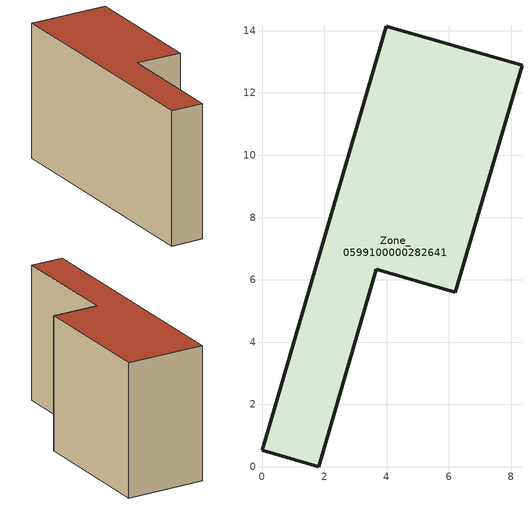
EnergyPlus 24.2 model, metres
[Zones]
Zone_0599100000282641
 floor ground (C_G): 0,0.53 3.99,14.14 8.35,12.89 6.21,5.6 3.67,6.34 1.82,0 z0
 wall outside (C_F): 3.99,14.14 0,0.53 1.82,0 3.67,6.34 6.21,5.6 8.35,12.89 3.99,14.14 z0:7.66
 roof outside (C_R): 8.35,12.89 3.99,14.14 0,0.53 1.82,0 3.67,6.34 6.21,5.6 z7.66
[BUILDING]
Pand.0599100000282641: North Axis=0; Terrain=City; Loads Convergence Tolerance Value=0.04; Temperature Convergence Tolerance Value=0.4; Solar Distribution=FullExterior; Maximum Number of Warmup Days=25; Minimum Number of Warmup Days=1
[Site:Location]
Rotterdam.The.Hague.AP_ZH_NLD Design_Conditions: Latitude=51.96; Longitude=4.45; Time Zone=1; Elevation=-4.5
[SITE:GROUNDTEMPERATURE:BUILDINGSURFACE]
18, 18, 18, 18, 18, 18, 18, 18, 18, 18, 18, 18
[MATERIAL] Thermal Absorptance=0.9; Solar Absorptance=0.7; Visible Absorptance=0.7
Name | Roughness | Thickness | Conductivity | Density | Specific Heat
G.TI.1946 | MediumSmooth | 0.15 | 1 | 540 | 1210
F.TI.1946 | Rough | 0.3 | 0.857143 | 1920 | 840
R.TI.1946 | MediumRough | 0.2 | 0.1 | 1500 | 1000
[CONSTRUCTION]
C_G: G.TI.1946
C_F: F.TI.1946
C_R: R.TI.1946
[ZONE]
Zone_0599100000282641: Type=1; Multiplier=1; Ceiling Height=Autocalculate; Volume=Autocalculate; Floor Area=autocalculate; Part of Total Floor Area=Yes
[ZONEINFILTRATION:DESIGNFLOWRATE]
Infil_Zone_0599100000282641: Zone or ZoneList or Space or SpaceList=Zone_0599100000282641; Schedule=AlwaysOn; Design Flow Rate Calculation Method=Flow/Area; Flow Rate per Floor Area=0.003; Constant Term Coefficient=1; Temperature Term Coefficient=0; Velocity Term Coefficient=0; Velocity Squared Term Coefficient=0
[HVACTEMPLATE:ZONE:IDEALLOADSAIRSYSTEM]
Zone_0599100000282641: Maximum Heating Supply Air Temperature=50; Minimum Cooling Supply Air Temperature=13; Maximum Heating Supply Air Humidity Ratio=0.0156; Minimum Cooling Supply Air Humidity Ratio=0.0077; Heating Limit=NoLimit; Cooling Limit=NoLimit; Dehumidification Control Type=ConstantSensibleHeatRatio; Cooling Sensible Heat Ratio=0.7; Dehumidification Setpoint=60; Humidification Control Type=None; Humidification Setpoint=30; Outdoor Air Method=None; Outdoor Air Flow Rate per Person=0.00944; Outdoor Air Flow Rate per Zone Floor Area=0; Outdoor Air Flow Rate per Zone=0; Demand Controlled Ventilation Type=None; Outdoor Air Economizer Type=NoEconomizer; Heat Recovery Type=None; Sensible Heat Recovery Effectiveness=0.7; Latent Heat Recovery Effectiveness=0.65
[ZONECONTROL:THERMOSTAT]
ThermostatControl_Zone_0599100000282641: Zone or ZoneList=Zone_0599100000282641; Control Type Schedule=DualSetpointControlType; Control 1=Thermostat_Zone_0599100000282641; Temperature Difference Between Cutout And Setpoint=0
[THERMOSTATSETPOINT:DUALSETPOINT]
Thermostat_Zone_0599100000282641: Heating Setpoint Temperature Schedule=HeatingSetpoint_Zone_0599100000282641; Cooling Setpoint Temperature Schedule=CoolingSetpoint_Zone_0599100000282641
[SCHEDULE:COMPACT]
HeatingSetpoint_Zone_0599100000282641: Through: 12/31, For: AllDays, Until: 24:00, 21
CoolingSetpoint_Zone_0599100000282641: Through: 12/31, For: AllDays, Until: 24:00, 24
DualSetpointControlType: Through: 12/31, For: AllDays, Until: 24:00, 4
AlwaysOn: Through: 12/31, For: AllDays, Until: 24:00, 1
